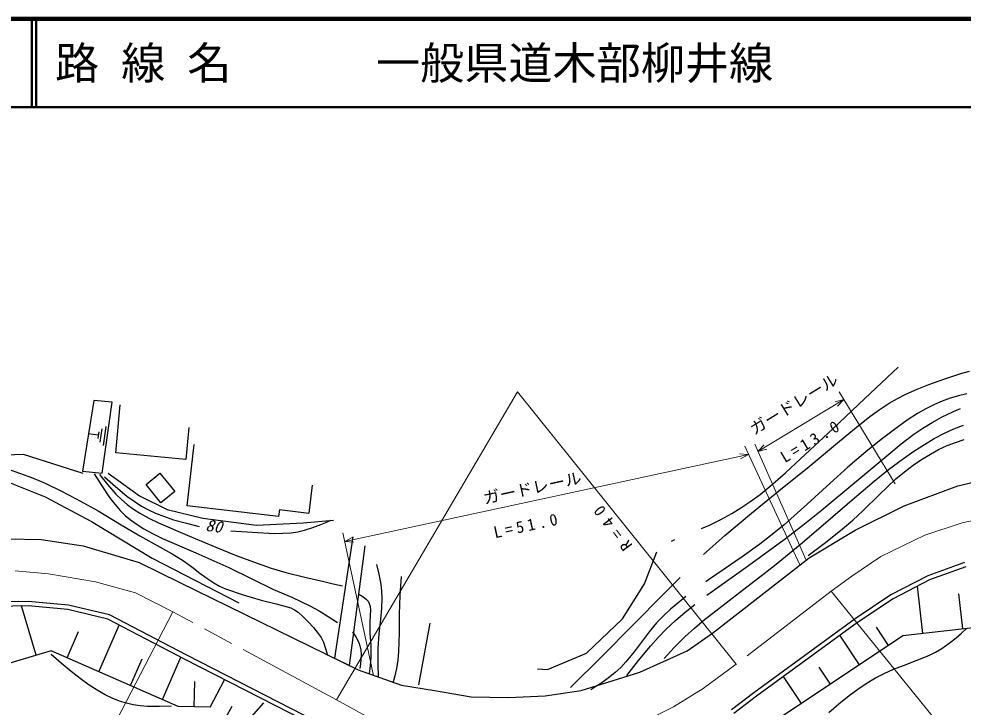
# Model space of a CAD drawing. Units: millimetres, scale not verified. Extents: x 40000 to 680000, y 20000 to 380000.
# Drawn here: x 176288 to 283252, y 302030 to 380000 of the extents above; entities that cross this region are included whole.
import ezdxf
from ezdxf.enums import TextEntityAlignment as Align

# ---------------------------------------------------------------- set-up
doc = ezdxf.new("R2010")
doc.units = ezdxf.units.MM
doc.header["$LTSCALE"] = 1000
doc.linetypes.add('CHAIN', pattern=[18.5, 12, -1.5, 3.5, -1.5])
for name, color, linetype, lineweight in [('M-BGD', 7, 'Continuous', 25), ('M-BMK', 2, 'CHAIN', 13), ('M-STR-HTXT', 7, 'Continuous', 13), ('M-TTL', 2, 'Continuous', 140), ('M-TTL-LINE', 7, 'Continuous', 50)]:
    doc.layers.add(name, color=color, linetype=linetype, lineweight=lineweight)
doc.layers.add('M-TTL-TXT', color=7, linetype='Continuous')
doc.styles.add('ＭＳ ゴシック', font='')
doc.styles.get('ＭＳ ゴシック').set_extended_font_data('MS Gothic')

msp = doc.modelspace()

# ---------------------------------------------------------------- linework, layer by layer
at = {"layer": 'M-BGD'}
for p, q in [((274015, 338760), (275911, 340541)), ((279376, 338574), (281182, 339221)), ((281182, 339221), (283006, 339809)), ((283006, 339809), (283994, 340074)), ((272124, 336985), (274015, 338760)), ((276769, 337478), (278052, 338050)), ((278052, 338050), (279376, 338574)), ((268480, 333567), (272124, 336985)), ((274873, 336452), (275803, 336990)), ((275803, 336990), (276769, 337478)), ((281776, 337018), (280891, 336700)), ((282720, 337292), (281776, 337018)), ((283681, 337509), (282720, 337292)), ((184767, 336763), (183484, 328748)), ((186855, 336560), (184767, 336763)), ((185706, 328545), (186855, 336560)), ((187256, 330835), (187767, 336293)), ((273755, 335720), (274873, 336452)), ((280020, 336323), (279039, 335827)), ((280891, 336700), (280020, 336323)), ((282509, 335677), (282946, 335877)), ((270933, 333567), (272671, 334937)), ((272671, 334937), (273755, 335720)), ((278085, 335278), (276913, 334521)), ((279039, 335827), (278085, 335278)), ((279736, 334279), (280885, 334901)), ((280885, 334901), (282073, 335475)), ((282073, 335475), (282509, 335677)), ((186139, 333823), (185829, 331656)), ((276913, 334521), (275765, 333709)), ((278694, 333633), (279736, 334279)), ((282193, 333539), (283289, 333979)), ((185276, 332841), (184144, 333003)), ((185331, 333222), (185221, 332460)), ((185512, 332046), (185727, 333543)), ((195542, 333709), (195204, 330091)), ((264823, 330146), (268480, 333567)), ((269236, 332153), (270933, 333567)), ((275765, 333709), (273980, 332344)), ((276238, 331840), (277683, 332936)), ((277683, 332936), (278694, 333633)), ((279984, 332448), (281136, 333051)), ((281136, 333051), (282193, 333539)), ((195336, 324837), (196151, 331782)), ((265815, 329308), (269236, 332153)), ((273980, 332344), (272234, 330933)), ((274836, 330700), (276238, 331840)), ((277663, 331023), (278863, 331793)), ((278863, 331793), (279984, 332448)), ((280476, 331207), (281440, 331657)), ((281440, 331657), (282381, 332027)), ((282381, 332027), (283354, 332345)), ((172847, 330507), (176780, 330702)), ((176780, 330702), (183551, 328536)), ((195204, 330091), (187256, 330835)), ((272234, 330933), (270188, 329196)), ((270997, 327491), (274836, 330700)), ((276497, 330203), (277663, 331023)), ((278546, 330100), (279539, 330704)), ((279539, 330704), (280476, 331207)), ((263117, 328569), (264823, 330146)), ((274817, 328936), (276497, 330203)), ((277595, 329450), (278546, 330100)), ((175290, 328909), (176356, 328549)), ((176356, 328549), (177823, 327996)), ((183484, 328748), (185706, 328545)), ((184824, 328454), (185672, 327099)), ((186402, 328535), (189941, 325977)), ((190690, 327264), (192271, 328538)), ((192271, 328538), (193954, 326450)), ((261382, 327046), (263117, 328569)), ((262378, 326528), (265815, 329308)), ((270188, 329196), (268177, 327410)), ((273188, 327633), (274817, 328936)), ((275648, 327897), (276598, 328694)), ((276598, 328694), (277595, 329450)), ((174938, 327596), (179276, 325871)), ((177823, 327996), (179263, 327389)), ((179263, 327389), (181042, 326541)), ((185407, 328370), (186319, 327250)), ((185990, 328120), (187241, 327010)), ((268177, 327410), (265601, 325030)), ((267161, 324314), (270997, 327491)), ((270416, 325290), (273188, 327633)), ((273744, 326098), (275648, 327897)), ((282652, 327091), (287079, 328131)), ((181042, 326541), (182792, 325639)), ((185672, 327099), (186563, 325790)), ((186319, 327250), (187276, 326169)), ((187241, 327010), (188529, 325947)), ((192373, 325175), (190690, 327264)), ((193954, 326450), (192373, 325175)), ((209508, 327165), (209138, 324007)), ((259299, 324016), (262378, 326528)), ((260258, 326133), (261382, 327046)), ((276576, 324837), (282652, 327091)), ((179276, 325871), (184504, 323076)), ((182792, 325639), (185255, 324250)), ((186563, 325790), (187147, 325031)), ((187276, 326169), (187897, 325553)), ((187897, 325553), (188555, 324983)), ((188529, 325947), (189340, 325351)), ((189340, 325351), (190188, 324803)), ((189941, 325977), (193087, 324403)), ((258087, 324588), (259100, 325271)), ((259100, 325271), (260258, 326133)), ((267675, 322895), (270416, 325290)), ((271884, 324257), (273744, 326098)), ((185255, 324250), (187696, 322804)), ((187147, 325031), (187772, 324316)), ((187772, 324316), (188339, 323756)), ((188555, 324983), (189257, 324468)), ((189257, 324468), (189996, 323999)), ((190188, 324803), (190964, 324374)), ((190964, 324374), (191769, 323999)), ((193087, 324403), (197118, 323418)), ((205708, 323621), (195336, 324837)), ((205799, 324399), (205708, 323621)), ((205799, 324399), (209138, 324007)), ((257042, 323957), (258087, 324588)), ((265601, 325030), (262978, 322687)), ((265083, 322642), (267161, 324314)), ((270758, 323212), (271884, 324257)), ((271020, 322062), (276576, 324837)), ((184504, 323076), (191400, 318913)), ((188339, 323756), (188947, 323239)), ((188947, 323239), (189669, 322715)), ((189996, 323999), (191024, 323436)), ((191024, 323436), (192096, 322918)), ((191769, 323999), (192776, 323606)), ((192776, 323606), (193822, 323263)), ((193822, 323263), (195260, 322861)), ((197118, 323418), (203214, 322629)), ((208500, 322922), (211942, 323215)), ((211063, 322955), (211628, 323198)), ((254507, 322658), (255791, 323282)), ((255791, 323282), (257042, 323957)), ((256254, 321455), (259299, 324016)), ((269598, 322218), (270758, 323212)), ((187696, 322804), (189974, 321451)), ((189669, 322715), (190439, 322231)), ((190439, 322231), (191490, 321656)), ((192096, 322918), (195339, 321493)), ((195260, 322861), (196727, 322493)), ((200311, 322012), (202748, 321832)), ((203214, 322629), (208500, 322922)), ((207898, 321904), (208651, 322076)), ((208651, 322076), (209580, 322368)), ((209580, 322368), (210497, 322718)), ((210497, 322718), (211063, 322955)), ((253620, 322269), (254507, 322658)), ((262978, 322687), (261625, 321567)), ((262976, 321024), (265083, 322642)), ((264795, 320460), (267675, 322895)), ((265811, 318939), (271020, 322062)), ((267673, 320689), (269598, 322218)), ((175006, 321102), (178819, 321014)), ((178819, 321014), (183586, 320318)), ((189974, 321451), (192291, 320145)), ((191490, 321656), (192575, 321133)), ((192575, 321133), (196348, 319519)), ((195339, 321493), (198586, 320133)), ((202748, 321832), (205212, 321712)), ((205212, 321712), (206177, 321722)), ((206177, 321722), (207142, 321793)), ((207142, 321793), (207898, 321904)), ((214103, 321337), (212024, 307591)), ((250212, 320842), (250608, 321003)), ((254544, 319950), (256254, 321455)), ((258945, 318080), (262976, 321024)), ((261625, 321567), (260235, 320494)), ((183586, 320318), (189911, 318409)), ((192291, 320145), (193634, 319392)), ((198586, 320133), (200911, 319203)), ((213742, 306751), (215504, 320285)), ((253857, 319313), (254544, 319950)), ((260235, 320494), (258237, 319063)), ((261875, 318069), (264795, 320460)), ((265707, 319204), (267673, 320689)), ((191400, 318913), (201203, 313857)), ((193634, 319392), (194945, 318589)), ((196348, 319519), (200071, 317862)), ((200911, 319203), (203263, 318327)), ((247149, 315996), (248565, 319619)), ((254855, 310389), (265811, 318939)), ((258237, 319063), (256196, 317674)), ((189911, 318409), (194503, 316154)), ((194945, 318589), (195888, 317930)), ((195888, 317930), (196805, 317216)), ((200071, 317862), (202586, 316589)), ((203263, 318327), (204885, 317784)), ((204885, 317784), (206523, 317299)), ((216788, 318172), (217064, 317080)), ((254874, 315175), (258945, 318080)), ((257925, 315006), (261875, 318069)), ((283413, 318409), (279260, 316900)), ((283548, 317926), (279461, 316441)), ((196805, 317216), (197566, 316632)), ((197566, 316632), (198365, 316094)), ((206523, 317299), (208670, 316744)), ((208670, 316744), (210844, 316245)), ((217064, 317080), (217280, 315975)), ((219598, 316818), (219460, 314684)), ((249335, 314871), (251187, 316718)), ((256196, 317674), (254394, 316446)), ((279260, 316900), (275073, 314732)), ((194503, 316154), (214733, 306266)), ((198365, 316094), (199010, 315745)), ((199010, 315745), (199693, 315444)), ((202586, 316589), (205129, 315369)), ((210844, 316245), (211900, 316015)), ((211900, 316015), (212957, 315788)), ((217280, 315975), (217366, 315177)), ((244673, 312019), (247149, 315996)), ((254394, 316446), (254104, 316237)), ((279461, 316441), (275327, 314300)), ((278700, 310370), (278082, 315727)), ((199693, 315444), (201707, 314765)), ((201707, 314765), (203727, 314147)), ((205129, 315369), (207194, 314468)), ((214810, 314843), (215264, 314557)), ((215264, 314557), (215659, 314239)), ((217366, 315177), (217393, 314364)), ((219460, 314684), (219382, 312543)), ((245842, 311306), (249335, 314871)), ((251832, 314548), (251336, 314160)), ((254227, 314695), (254874, 315175)), ((254419, 312303), (257925, 315006)), ((275073, 314732), (271014, 312044)), ((283216, 310890), (282757, 314873)), ((177341, 313998), (173054, 313930)), ((177322, 313497), (173075, 313430)), ((178251, 307898), (176593, 313486)), ((181822, 313086), (177322, 313497)), ((181903, 313581), (177341, 313998)), ((186535, 312473), (181903, 313581)), ((203727, 314147), (205417, 313737)), ((205417, 313737), (207080, 313272)), ((207194, 314468), (209238, 313511)), ((209238, 313511), (210296, 312934)), ((215659, 314239), (215845, 314017)), ((215845, 314017), (215978, 313765)), ((215978, 313765), (216072, 313429)), ((216072, 313429), (216113, 313054)), ((217393, 314364), (217351, 313188)), ((251336, 314160), (250089, 313109)), ((251768, 312796), (252850, 313651)), ((275327, 314300), (271300, 311633)), ((186359, 312001), (181822, 313086)), ((195296, 307906), (186535, 312473)), ((207080, 313272), (207507, 313053)), ((207507, 313053), (207913, 312776)), ((207913, 312776), (208498, 312272)), ((210296, 312934), (211334, 312299)), ((216113, 313054), (216056, 311699)), ((217351, 313188), (217248, 312006)), ((219382, 312543), (219371, 310434)), ((249294, 312363), (248534, 311568)), ((250089, 313109), (249294, 312363)), ((250667, 311854), (251768, 312796)), ((185348, 306038), (187665, 311322)), ((195067, 307462), (186359, 312001)), ((208498, 312272), (209059, 311708)), ((209059, 311708), (209658, 311063)), ((211334, 312299), (211854, 311965)), ((211854, 311965), (212373, 311626)), ((216056, 311699), (216061, 310385)), ((217248, 312006), (217075, 310340)), ((222852, 311543), (221570, 304563)), ((240606, 308132), (244673, 312019)), ((242309, 307771), (245842, 311306)), ((248534, 311568), (247692, 310559)), ((249616, 310876), (250667, 311854)), ((252827, 310992), (253965, 311953)), ((253965, 311953), (254398, 312287)), ((271014, 312044), (259559, 303653)), ((271300, 311633), (259858, 303252)), ((289991, 311671), (276442, 310110)), ((181751, 307614), (183058, 310595)), ((209658, 311063), (210209, 310381)), ((210209, 310381), (210520, 309909)), ((214080, 310576), (214460, 309982)), ((216061, 310385), (216139, 309033)), ((217075, 310340), (216962, 308676)), ((219371, 310434), (219299, 308333)), ((247692, 310559), (246894, 309510)), ((248697, 309935), (249616, 310876)), ((251731, 309988), (252827, 310992)), ((251994, 308397), (254855, 310389)), ((274799, 309016), (273431, 311070)), ((282447, 309892), (283052, 310409)), ((283052, 310409), (283653, 310935)), ((210520, 309909), (210782, 309401)), ((210782, 309401), (210999, 308797)), ((214460, 309982), (214784, 309363)), ((214784, 309363), (214928, 308959)), ((246894, 309510), (245995, 308311)), ((247821, 308953), (248697, 309935)), ((250536, 308772), (251731, 309988)), ((276442, 310110), (260021, 299171)), ((271515, 306828), (269293, 310163)), ((280833, 308685), (281655, 309262)), ((281655, 309262), (282447, 309892)), ((179953, 308403), (166339, 304363)), ((194341, 302096), (179953, 308403)), ((210999, 308797), (211162, 308167)), ((211162, 308167), (211195, 308020)), ((214928, 308959), (215015, 308533)), ((215015, 308533), (215051, 307984)), ((216139, 309033), (216157, 307697)), ((216962, 308676), (216950, 307028)), ((219299, 308333), (219205, 307362)), ((236186, 306278), (240606, 308132)), ((245995, 308311), (245055, 307158)), ((246474, 307304), (247821, 308953)), ((246620, 305973), (251994, 308397)), ((249391, 307521), (250536, 308772)), ((279374, 307886), (280119, 308259)), ((280119, 308259), (280833, 308685)), ((181074, 307024), (179963, 308006)), ((182205, 306062), (181074, 307024)), ((188945, 304461), (190272, 307489)), ((192542, 302884), (194650, 307692)), ((211440, 299095), (195067, 307462)), ((211817, 299465), (195296, 307906)), ((211195, 308020), (211228, 307872)), ((212024, 307591), (213742, 306751)), ((215028, 307410), (214977, 306918)), ((215051, 307984), (215028, 307410)), ((216157, 307697), (216077, 306747)), ((216950, 307028), (216991, 305372)), ((219205, 307362), (219049, 306389)), ((238764, 304263), (242309, 307771)), ((245055, 307158), (244467, 306527)), ((245176, 305619), (246474, 307304)), ((276490, 306756), (277943, 307293)), ((277943, 307293), (279374, 307886)), ((183217, 305261), (182205, 306062)), ((214733, 306266), (219627, 304510)), ((214977, 306918), (214911, 306414)), ((216077, 306747), (215951, 305789)), ((219049, 306389), (218866, 305571)), ((235037, 306367), (236186, 306278)), ((239992, 303895), (246620, 305973)), ((243837, 305940), (243045, 305307)), ((244467, 306527), (243837, 305940)), ((268231, 304640), (266956, 306554)), ((274316, 305850), (275385, 306328)), ((275385, 306328), (276490, 306756)), ((184264, 304509), (183217, 305261)), ((196155, 302063), (196208, 304943)), ((197969, 302030), (199563, 305138)), ((218866, 305571), (218656, 304747)), ((243045, 305307), (242210, 304718)), ((264947, 302452), (262920, 305495)), ((272373, 304766), (273325, 305332)), ((273325, 305332), (274316, 305850)), ((185152, 303939), (184264, 304509)), ((186063, 303427), (185152, 303939)), ((219627, 304510), (223353, 303902)), ((223353, 303902), (227512, 303207)), ((235919, 303290), (239992, 303895)), ((241656, 304351), (241098, 303990)), ((242210, 304718), (241656, 304351)), ((270331, 303334), (271333, 304073)), ((271333, 304073), (272373, 304766)), ((186873, 303036), (186063, 303427)), ((187702, 302703), (186873, 303036)), ((227512, 303207), (231759, 303119)), ((231759, 303119), (235919, 303290)), ((259559, 303653), (257010, 301719)), ((259858, 303252), (257290, 301304)), ((269173, 302395), (270331, 303334)), ((188461, 302460), (187702, 302703)), ((189224, 302279), (188461, 302460)), ((190037, 302157), (189224, 302279)), ((190859, 302094), (190037, 302157)), ((192212, 302084), (190859, 302094)), ((193565, 302134), (192212, 302084)), ((197969, 302030), (194341, 302096)), ((199729, 300835), (200442, 302124)), ((201489, 299640), (204046, 302500)), ((268049, 301406), (269173, 302395))]:
    msp.add_line(p, q, dxfattribs=at)
at = {"layer": 'M-BMK'}
for p, q in [((286334, 323582), (283147, 322894)), ((283147, 322894), (278926, 321518)), ((278926, 321518), (273929, 319108)), ((273929, 319108), (270633, 316870)), ((179659, 317144), (175873, 317452)), ((184979, 316221), (179659, 317144)), ((270633, 316870), (268307, 315149)), ((189480, 314991), (184979, 316221)), ((193734, 312837), (189480, 314991)), ((268307, 315149), (257537, 306884)), ((212273, 302856), (193734, 312837)), ((257537, 306884), (253811, 304131)), ((253811, 304131), (250451, 302065)), ((216062, 300787), (212273, 302856)), ((250451, 302065), (247086, 300375))]:
    msp.add_line(p, q, dxfattribs=at)
at = {"layer": 'M-STR-HTXT'}
for p, q in [((232767, 337761), (212273, 302856)), ((257537, 306884), (232767, 337761)), ((269227, 337746), (275542, 327317)), ((260016, 330999), (269745, 336890)), ((268741, 336618), (269745, 336890)), ((269745, 336890), (269038, 336128)), ((258512, 331598), (264755, 318162)), ((265456, 318663), (259648, 331835)), ((260016, 330999), (260724, 331761)), ((213199, 320782), (258951, 330651)), ((257913, 330722), (258951, 330651)), ((258951, 330651), (258034, 330162)), ((261021, 331271), (260016, 330999)), ((216471, 305614), (212988, 321760)), ((213199, 320782), (214117, 321272)), ((214237, 320712), (213199, 320782)), ((293216, 284490), (268307, 315149)), ((193734, 312837), (175599, 277882))]:
    msp.add_line(p, q, dxfattribs=at)
at = {"layer": 'M-TTL'}
msp.add_line((680000, 380000), (40000, 380000), dxfattribs=at)
at = {"layer": 'M-TTL-LINE'}
for p, q in [((177750, 380000), (177750, 370000)), ((178250, 380000), (178250, 370000)), ((40000, 370000), (680000, 370000))]:
    msp.add_line(p, q, dxfattribs=at)

# ---------------------------------------------------------------- texts
at = {"layer": 'M-BGD', "style": 'ＭＳ ゴシック', "oblique": 15, "width": 1.05}
msp.add_text('80', height=1320, rotation=352.5, dxfattribs=at).set_placement((197319, 321615), align=Align.BOTTOM_LEFT)
at = {"layer": 'M-STR-HTXT', "style": 'ＭＳ ゴシック', "width": 1.05}
for rotation, p in [(31.7, (259806, 332490)), (12.2, (229128, 324637))]:
    msp.add_text('ガードレール', height=1320, rotation=rotation, dxfattribs=at).set_placement(p, align=Align.BOTTOM_LEFT)
at = {"layer": 'M-STR-HTXT', "char_height": 1320, "attachment_point": 7, "style": 'ＭＳ ゴシック'}
for s, insert, rotation in [('\\T1.44;L=13.0', (263068, 329638), 30.8), ('\\T1.83;R=40', (245865, 320379), 127), ('\\T1.44;L=51.0', (230230, 321133), 12.2)]:
    msp.add_mtext(s, dxfattribs=dict(at, insert=insert, rotation=rotation))
at = {"layer": 'M-TTL-TXT', "style": 'ＭＳ ゴシック'}
for s, p in [('路 線 名', (180380, 375000)), ('一般県道木部柳井線', (216734, 375000))]:
    msp.add_text(s, height=3666, dxfattribs=at).set_placement(p, align=Align.MIDDLE_LEFT)

doc.saveas('drawing.dxf')
